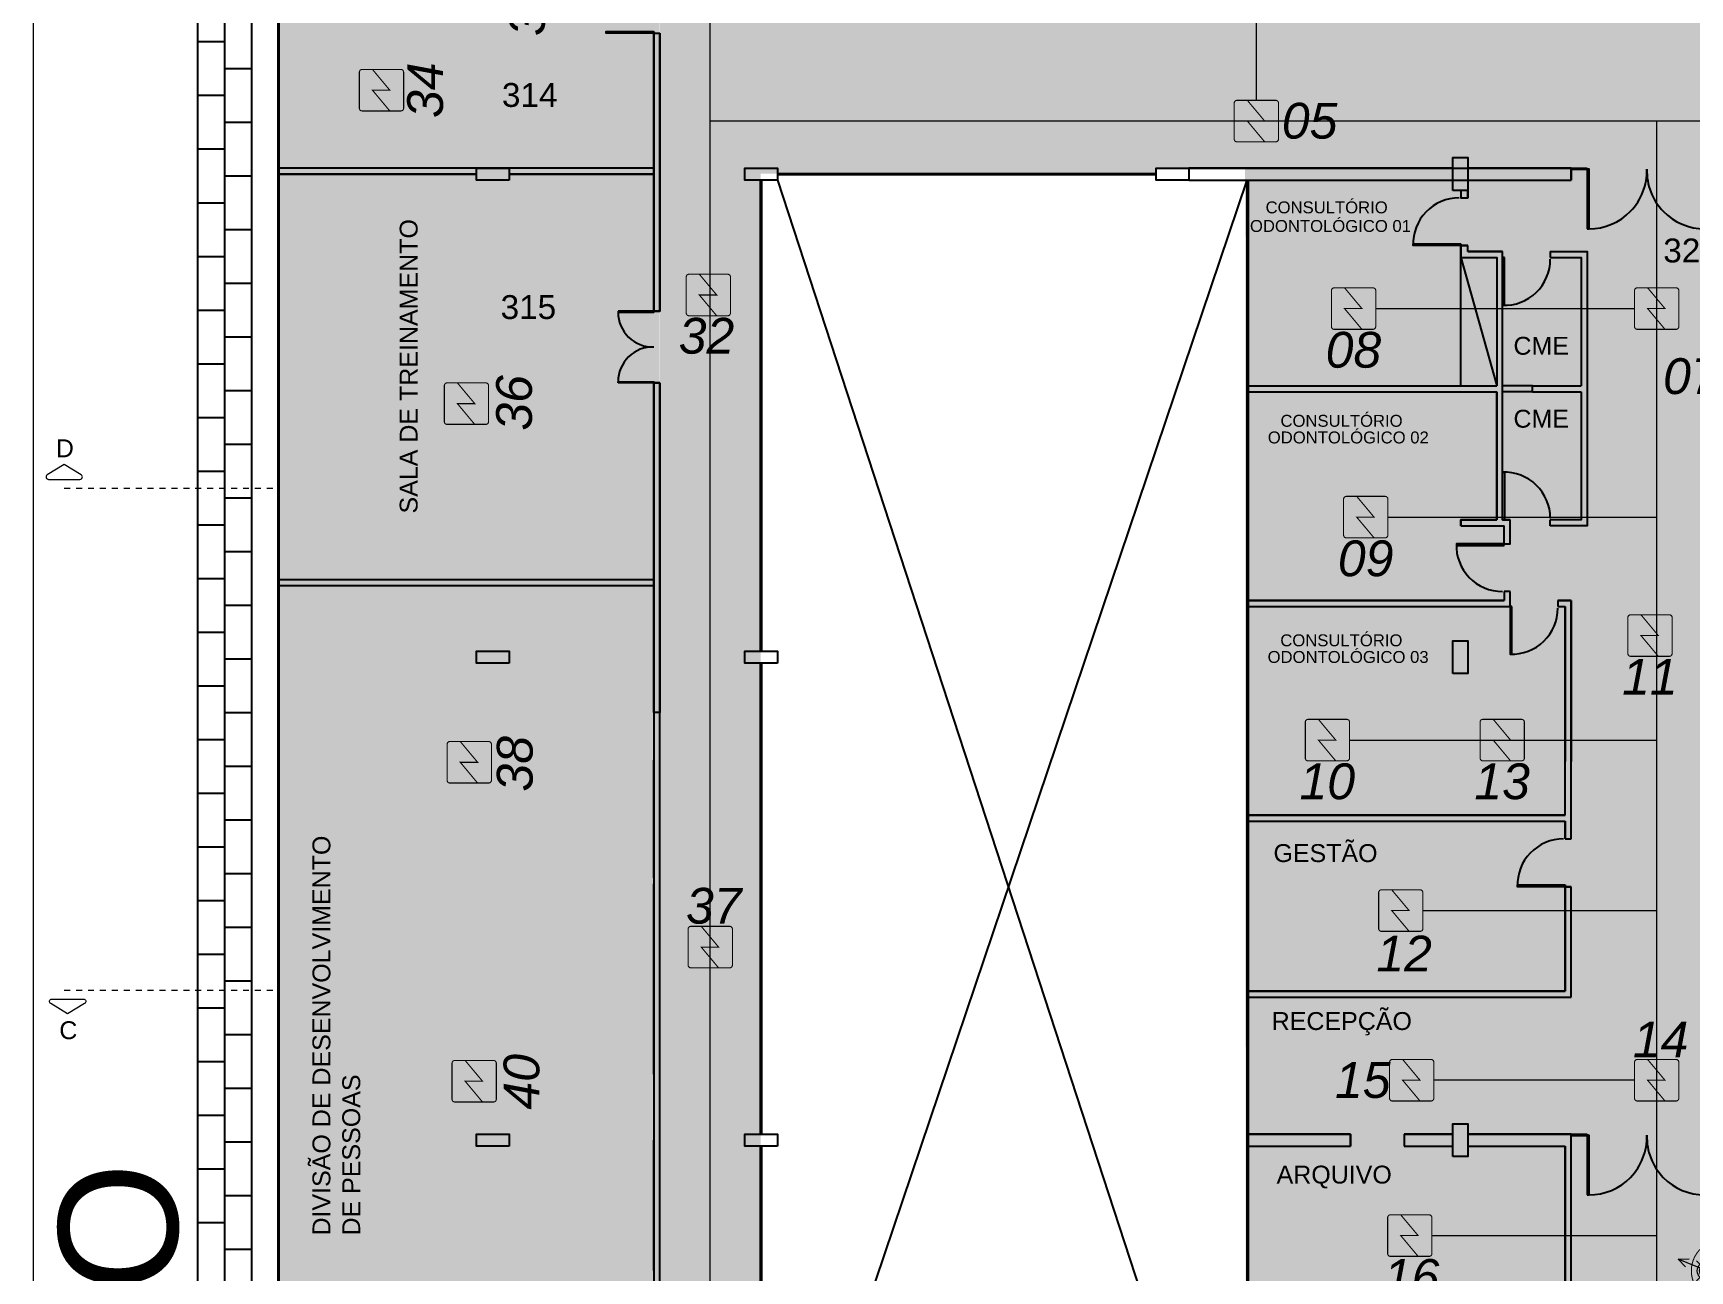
# Model space of a CAD drawing. Header units: metres. Extents: x -331 to 2982, y 362 to 2539.
# Drawn here: x 741.97 to 769.76, y 2169.23 to 2189.98 of the extents above; entities that cross this region are included whole.
import ezdxf
from ezdxf.enums import TextEntityAlignment as Align

# ---------------------------------------------------------------- set-up
doc = ezdxf.new("R2010")
doc.units = ezdxf.units.M
doc.linetypes.add('DASHDOT', pattern=[1, 0.5, -0.25, 0, -0.25])
doc.layers.get('0').update_dxf_attribs({"color": 251})
doc.layers.add('_corredores', color=251, linetype='Continuous', plot=False)
doc.layers.add('_salas', color=251, linetype='Continuous', plot=False)
for name, color, linetype in [('ALV', 251, 'Continuous'), ('CONSTRUIR', 2, 'Continuous'), ('CX', 251, 'Continuous'), ('Det', 251, 'Continuous'), ('DET. FUMAÇA', 1, 'Continuous'), ('Div', 251, 'Continuous'), ('Est', 251, 'Continuous'), ('Mob', 251, 'Continuous'), ('SALAS NOVAS', 7, 'Continuous'), ('Texto_Salas', 251, 'Continuous'), ('vid', 251, 'Continuous')]:
    doc.layers.add(name, color=color, linetype=linetype)
doc.layers.add('LCorte', color=251, linetype='Continuous', lineweight=20)
doc.styles.add('ARIAL', font='arial.ttf')
doc.styles.add('DESTAQUE', font='arial.ttf', dxfattribs={"height": 0.4})
doc.styles.add('X3G_ENTITY_1416AFBF', font='arial.ttf', dxfattribs={"height": 0.6})
doc.styles.add('X3G_ENTITY_1416C2AF', font='arial.ttf', dxfattribs={"height": 0.6})
doc.styles.add('X3G_ENTITY_1416C2B2', font='arial.ttf', dxfattribs={"height": 0.6})
doc.styles.add('X3G_ENTITY_1416C2B5', font='arial.ttf', dxfattribs={"height": 0.6})
doc.styles.add('X3G_ENTITY_1416C2B8', font='arial.ttf', dxfattribs={"height": 0.6})
doc.styles.add('X3G_ENTITY_1416C2BB', font='arial.ttf', dxfattribs={"height": 0.6})
doc.styles.add('X3G_ENTITY_1416C2BE', font='arial.ttf', dxfattribs={"height": 0.6})
doc.styles.add('X3G_ENTITY_1416C2C1', font='arial.ttf', dxfattribs={"height": 0.6})
doc.styles.add('X3G_ENTITY_1416C2C4', font='arial.ttf', dxfattribs={"height": 0.6})
doc.styles.add('X3G_ENTITY_1416C2C7', font='arial.ttf', dxfattribs={"height": 0.6})
doc.styles.add('X3G_ENTITY_1416C2CA', font='arial.ttf', dxfattribs={"height": 0.6})
doc.styles.add('X3G_ENTITY_1416C2F7', font='arial.ttf', dxfattribs={"height": 0.6})
doc.styles.add('X3G_ENTITY_1416C300', font='arial.ttf', dxfattribs={"height": 0.6})
doc.styles.add('X3G_ENTITY_1416C30F', font='arial.ttf', dxfattribs={"height": 0.6})
doc.styles.add('X3G_ENTITY_1421CAB0', font='arial.ttf', dxfattribs={"height": 0.3})
doc.styles.add('X3G_ENTITY_1421CAB5', font='arial.ttf', dxfattribs={"height": 0.2})
doc.styles.add('X3G_ENTITY_1421CAB6', font='arial.ttf', dxfattribs={"height": 0.2})
doc.styles.add('X3G_ENTITY_1421CAB7', font='arial.ttf', dxfattribs={"height": 0.2})
doc.styles.add('X3G_ENTITY_1421CAB8', font='arial.ttf', dxfattribs={"height": 0.2})
doc.styles.add('X3G_ENTITY_1421DE97', font='arial.ttf', dxfattribs={"height": 0.2})

# ---------------------------------------------------------------- blocks, each defined once
blk = doc.blocks.new('Detector de fumaça')
at = {"layer": 'DET. FUMAÇA', "linetype": 'Continuous', "lineweight": 15, "const_width": 0.0187}
blk.add_lwpolyline([(774.599, 539.816), (775.249, 539.816, -0.414214), (775.296, 539.769), (775.296, 539.167, -0.414214), (775.249, 539.12), (774.599, 539.12, -0.414214), (774.553, 539.167), (774.553, 539.769, -0.414214)], format="xyb", close=True, dxfattribs=at)
blk.add_lwpolyline([(774.773, 539.816), (775.064, 539.468), (774.773, 539.468), (775.064, 539.12)], dxfattribs=at)
blk = doc.blocks.new('WEW')
at = {"color": 1, "lineweight": 0, "true_color": 0xe60000}
for p, q in [((1781.244, 994.005), (1781.439, 994.482)), ((1781.439, 994.482), (1781.308, 994.36)), ((1781.439, 994.482), (1781.447, 994.302)), ((1781.075, 994.175), (1781.413, 993.836)), ((1781.413, 994.175), (1781.075, 993.836))]:
    blk.add_line(p, q, dxfattribs=at)
at = {"color": 1, "true_color": 0xe60000, "const_width": 0.0172}
for points in [[(1779.259, 993.747), (1780.023, 993.747, 0.511918), (1780.056, 993.793), (1779.907, 994.24, 0.322823), (1779.874, 994.263), (1779.408, 994.263, 0.322823), (1779.375, 994.24), (1779.226, 993.793, 0.511918)], [(1780.193, 994.263), (1780.641, 994.263, -0.414214), (1780.675, 994.229), (1780.675, 993.782, -0.414214), (1780.641, 993.747), (1780.193, 993.747, -0.414214), (1780.159, 993.782), (1780.159, 994.229, -0.414214)], [(1780.764, 993.748), (1781.724, 993.748, 0.435311), (1781.759, 993.784, 0.930949), (1780.73, 993.784, 0.435311)]]:
    blk.add_lwpolyline(points, format="xyb", close=True, dxfattribs=at)
at = {"color": 1, "true_color": 0xe60000, "const_width": 0.0086}
for points in [[(1779.463, 994.06), (1779.617, 994.06), (1779.652, 994.026), (1779.652, 993.936), (1779.617, 993.902), (1779.463, 993.902), (1779.428, 993.936), (1779.428, 994.026)], [(1779.832, 993.936), (1779.832, 994.026), (1779.802, 994.044), (1779.679, 993.981), (1779.802, 993.918)]]:
    blk.add_lwpolyline(points, close=True, dxfattribs=at)
for points in [[(1780.336, 994.135), (1780.338, 994.117), (1780.344, 994.099), (1780.351, 994.088), (1780.365, 994.073), (1780.373, 994.067), (1780.386, 994.06), (1780.397, 994.057), (1780.413, 994.055), (1780.421, 994.055), (1780.431, 994.056), (1780.45, 994.062), (1780.464, 994.07), (1780.477, 994.082), (1780.488, 994.096), (1780.494, 994.11), (1780.497, 994.122), (1780.498, 994.13), (1780.498, 994.136)], [(1780.417, 993.837), (1780.417, 994.055)]]:
    blk.add_lwpolyline(points, dxfattribs=at)
at = {"color": 1, "lineweight": 0, "true_color": 0xe60000}
for radius in [0.158, 0.119, 0.0774]:
    blk.add_circle((1781.244, 994.005), radius, dxfattribs=at)

msp = doc.modelspace()

# ---------------------------------------------------------------- hatches: boundary and pattern name
at = {"layer": '_corredores', "transparency": 33554508}
h = msp.add_hatch(color=256, dxfattribs=at)
h.dxf.hatch_style = 1
h.paths.add_polyline_path([(851.611, 2224.542), (870.381, 2224.542), (870.381, 2226.378), (870.191, 2226.378), (870.191, 2226.575), (870.005, 2226.762), (866.306, 2226.763), (866.29, 2226.729), (866.185, 2226.811), (865.424, 2227.572), (863.996, 2227.572), (862.567, 2227.572), (861.757, 2226.763), (861.722, 2226.763), (861.718, 2226.762), (861.705, 2226.761), (861.687, 2226.761), (858.092, 2226.763), (857.746, 2226.416), (857.399, 2226.763), (853.806, 2226.763), (853.79, 2226.729), (853.686, 2226.811), (852.924, 2227.572), (851.496, 2227.572), (849.749, 2227.572), (849.749, 2226.812), (849.609, 2226.812), (849.609, 2229.892), (844.805, 2229.892), (844.805, 2226.871), (844.864, 2226.812), (845.246, 2227.194), (845.628, 2226.812), (845.246, 2226.43), (844.805, 2226.871), (844.805, 2226.753), (844.815, 2226.763), (840.708, 2226.763), (840.376, 2226.43), (840.043, 2226.763), (836.436, 2226.763), (836.42, 2226.729), (836.316, 2226.811), (835.554, 2227.572), (834.126, 2227.572), (832.698, 2227.572), (831.888, 2226.763), (831.852, 2226.763), (831.849, 2226.762), (831.835, 2226.761), (831.817, 2226.761), (828.223, 2226.763), (827.876, 2226.416), (827.529, 2226.763), (823.936, 2226.763), (823.92, 2226.729), (823.815, 2226.811), (823.054, 2227.572), (821.626, 2227.572), (820.197, 2227.572), (819.387, 2226.763), (819.352, 2226.763), (819.348, 2226.762), (819.335, 2226.761), (819.317, 2226.761), (815.722, 2226.763), (815.376, 2226.416), (815.029, 2226.763), (811.436, 2226.763), (811.42, 2226.729), (811.315, 2226.811), (810.554, 2227.572), (809.126, 2227.572), (807.697, 2227.572), (806.887, 2226.763), (806.852, 2226.763), (806.848, 2226.762), (806.835, 2226.761), (806.817, 2226.761), (803.222, 2226.763), (802.876, 2226.416), (802.529, 2226.763), (798.936, 2226.763), (798.92, 2226.729), (798.815, 2226.811), (798.054, 2227.572), (796.626, 2227.572), (795.197, 2227.572), (794.387, 2226.763), (794.352, 2226.763), (794.348, 2226.762), (794.335, 2226.761), (794.317, 2226.761), (790.722, 2226.763), (790.376, 2226.416), (790.029, 2226.763), (786.436, 2226.763), (786.42, 2226.729), (786.315, 2226.811), (785.554, 2227.572), (784.126, 2227.572), (782.697, 2227.572), (781.887, 2226.763), (781.852, 2226.763), (781.848, 2226.762), (781.835, 2226.761), (781.817, 2226.761), (778.222, 2226.763), (777.876, 2226.416), (777.529, 2226.763), (773.936, 2226.763), (773.92, 2226.729), (773.816, 2226.811), (773.054, 2227.572), (771.626, 2227.572), (770.197, 2227.572), (769.387, 2226.763), (769.352, 2226.763), (769.348, 2226.762), (769.335, 2226.761), (769.317, 2226.761), (765.617, 2226.762), (765.431, 2226.575), (765.431, 2226.378), (765.241, 2226.378), (765.241, 2224.542), (770.086, 2224.542), (770.086, 2214.629), (770.226, 2214.629), (770.226, 2205.509), (767.338, 2205.509), (767.338, 2207.704), (766.211, 2207.704), (766.211, 2205.509), (751.111, 2205.509), (751.111, 2210.741), (749.911, 2210.741), (749.911, 2205.509), (746.061, 2205.509), (746.061, 2201.894), (748.431, 2201.894), (748.431, 2203.594), (748.031, 2203.594), (748.031, 2203.794), (754.456, 2203.794), (754.456, 2203.594), (754.131, 2203.594), (754.131, 2201.894), (754.456, 2201.894), (754.456, 2201.694), (754.456, 2201.169), (757.956, 2201.169), (757.956, 2203.569), (757.956, 2203.769), (768.011, 2203.769), (768.011, 2203.749), (768.816, 2203.749), (768.816, 2195.789), (767.986, 2195.789), (767.986, 2195.769), (762.346, 2195.769), (761.071, 2195.769), (761.071, 2193.044), (754.156, 2193.044), (752.481, 2193.044), (752.481, 2160.519), (752.481, 2157.069), (754.081, 2157.069), (754.081, 2160.544), (753.906, 2160.544), (753.906, 2163.419), (754.171, 2163.419), (754.171, 2187.629), (760.806, 2187.629), (760.806, 2187.719), (773.011, 2187.719), (775.861, 2187.719), (782.791, 2187.719), (782.791, 2190.319), (775.861, 2190.319), (772.986, 2190.319), (772.986, 2195.79), (771.756, 2195.789), (771.756, 2203.744), (773.121, 2203.744), (773.121, 2203.829), (845.141, 2203.829), (845.141, 2195.819), (845.261, 2195.819), (845.261, 2190.319), (839.761, 2190.319), (839.761, 2188.494), (845.261, 2188.494), (845.261, 2187.569), (849.661, 2187.569), (849.661, 2185.094), (852.261, 2185.094), (852.261, 2183.894), (853.061, 2183.894), (853.061, 2176.889), (852.261, 2176.889), (852.261, 2175.254), (853.061, 2175.254), (853.061, 2168.394), (852.261, 2168.394), (852.261, 2166.994), (853.061, 2166.994), (853.061, 2159.489), (825.261, 2159.489), (825.261, 2158.669), (814.561, 2158.669), (814.561, 2159.469), (811.031, 2159.469), (811.031, 2158.069), (813.081, 2158.069), (813.081, 2157.769), (812.881, 2157.769), (812.881, 2156.869), (827.081, 2156.869), (827.081, 2158.069), (854.661, 2158.069), (854.661, 2183.893), (855.756, 2183.893), (855.756, 2184.657), (854.661, 2184.657), (854.661, 2186.757), (855.756, 2186.757), (855.756, 2187.519), (852.011, 2187.519), (852.011, 2187.719), (870.321, 2187.719), (870.321, 2195.769), (866.411, 2195.769), (866.411, 2195.773), (852.411, 2195.789), (852.411, 2195.699), (852.411, 2190.369), (849.561, 2190.369), (849.561, 2205.509), (845.001, 2205.509), (845.001, 2208.659), (849.561, 2208.659), (849.561, 2208.919), (849.561, 2212.194), (852.211, 2212.194), (852.211, 2214.629), (851.611, 2214.629)])
h.paths.add_polyline_path([(845.931, 2221.609), (845.47, 2221.609), (845.47, 2222.029), (843.97, 2222.029), (843.97, 2221.609), (843.95, 2220.109), (845.93, 2220.109), (845.931, 2214.629), (846.008, 2214.629), (846.008, 2210.809), (843.811, 2210.809), (843.811, 2205.509), (835.011, 2205.509), (835.011, 2210.809), (833.811, 2210.809), (833.811, 2205.509), (825.011, 2205.509), (825.011, 2210.809), (823.811, 2210.809), (823.811, 2205.509), (815.011, 2205.509), (815.011, 2210.809), (813.811, 2210.809), (813.811, 2205.509), (805.011, 2205.509), (805.011, 2210.809), (803.811, 2210.809), (803.811, 2205.509), (795.011, 2205.509), (795.011, 2210.809), (793.811, 2210.809), (793.811, 2205.509), (785.011, 2205.509), (785.011, 2210.809), (783.811, 2210.809), (783.811, 2205.509), (775.011, 2205.509), (775.011, 2210.809), (773.981, 2210.809), (773.981, 2205.509), (773.196, 2205.509), (773.196, 2214.629), (773.126, 2214.629), (773.125, 2220.109), (775.146, 2220.109), (775.146, 2221.609), (775.126, 2221.609), (775.126, 2222.029), (773.626, 2222.029), (773.626, 2221.609), (773.166, 2221.609), (773.166, 2224.542), (845.931, 2224.541)], flags=16)
h.paths.add_polyline_path([(851.496, 2226.43), (851.114, 2226.812), (851.496, 2227.194), (851.878, 2226.812)], flags=16)
h.paths.add_polyline_path([(834.508, 2226.812), (834.126, 2226.43), (833.744, 2226.812), (834.126, 2227.194)], flags=16)
h.paths.add_polyline_path([(863.614, 2226.812), (863.996, 2227.194), (864.378, 2226.812), (863.996, 2226.43)], flags=16)
h.paths.add_polyline_path([(822.008, 2226.812), (821.626, 2226.43), (821.244, 2226.812), (821.626, 2227.194)], flags=16)
h.paths.add_polyline_path([(864.389, 2190.556), (864.551, 2190.634), (864.712, 2190.35), (866.013, 2191.248, -0.431733), (866.332, 2192.391), (865.598, 2193.79), (865.28, 2193.589), (865.172, 2193.734, -2.788173)], flags=16)
h.paths.add_polyline_path([(809.508, 2226.812), (809.126, 2226.43), (808.744, 2226.812), (809.126, 2227.194)], flags=16)
h.paths.add_polyline_path([(797.008, 2226.812), (796.626, 2226.43), (796.244, 2226.812), (796.626, 2227.194)], flags=16)
h.paths.add_polyline_path([(784.507, 2226.812), (784.126, 2226.43), (783.744, 2226.812), (784.126, 2227.194)], flags=16)
h.paths.add_polyline_path([(772.008, 2226.812), (771.626, 2226.43), (771.244, 2226.812), (771.626, 2227.194)], flags=16)
h.paths.add_polyline_path([(767.557, 2193.922), (767.41, 2193.819), (767.205, 2194.063), (766.31, 2193.169, -0.414214), (766.31, 2192.369), (767.205, 2191.475), (767.41, 2191.719), (767.557, 2191.616, -3.171595)], flags=16)
at = {"layer": '_salas', "transparency": 33554559}
h = msp.add_hatch(color=256, dxfattribs=at)
h.dxf.hatch_style = 1
h.paths.add_polyline_path([(762.309, 2163.421), (757.849, 2163.421), (757.849, 2160.546), (754.079, 2160.546), (754.079, 2157.071), (752.479, 2157.071), (752.479, 2160.521), (752.479, 2193.246), (746.059, 2193.246), (746.059, 2152.511), (757.849, 2152.511), (773.209, 2152.511), (773.209, 2163.421), (770.509, 2163.421), (770.509, 2187.721), (762.299, 2187.721)])

# ---------------------------------------------------------------- linework, layer by layer
at = {"lineweight": 0}
for points in [[(762.377, 2187.721), (762.377, 2187.721)], [(766.519, 2187.721), (766.519, 2187.721)], [(766.519, 2187.521), (766.519, 2187.521)], [(766.619, 2187.721), (766.619, 2187.721)], [(766.619, 2187.521), (766.619, 2187.521)], [(766.744, 2187.521), (766.744, 2187.521)], [(767.144, 2187.721), (767.144, 2187.721)], [(767.544, 2187.721), (767.544, 2187.721)], [(767.544, 2187.521), (767.544, 2187.521)]]:
    msp.add_lwpolyline(points, dxfattribs=at)
at = {"color": 251}
for points in [[(762.377, 2187.721), (762.377, 2187.721)], [(766.519, 2187.721), (766.519, 2187.721)], [(766.519, 2187.521), (766.519, 2187.521)], [(766.619, 2187.721), (766.619, 2187.721)], [(766.619, 2187.521), (766.619, 2187.521)], [(766.744, 2187.521), (766.744, 2187.521)], [(767.144, 2187.721), (767.144, 2187.721)], [(767.544, 2187.721), (767.544, 2187.721)], [(767.544, 2187.521), (767.544, 2187.521)]]:
    msp.add_lwpolyline(points, dxfattribs=at)
at = {"layer": 'ALV', "color": 251}
for p, q in [((752.379, 2189.984), (752.379, 2186.827)), ((752.379, 2189.984), (752.379, 2186.827)), ((752.479, 2186.827), (752.479, 2189.984)), ((752.479, 2186.827), (752.479, 2189.984)), ((765.784, 2187.721), (761.354, 2187.721)), ((761.354, 2187.521), (765.784, 2187.521)), ((761.354, 2187.521), (767.769, 2187.521)), ((767.769, 2187.721), (766.034, 2187.721)), ((766.034, 2187.521), (767.769, 2187.521)), ((767.769, 2187.721), (767.769, 2187.521)), ((767.769, 2187.521), (767.769, 2187.721)), ((765.919, 2187.221), (766.034, 2187.221)), ((766.034, 2187.346), (766.034, 2187.221)), ((765.919, 2186.221), (765.919, 2186.421)), ((766.034, 2186.421), (765.919, 2186.421)), ((765.919, 2186.421), (765.919, 2186.221)), ((766.034, 2186.321), (766.034, 2186.421)), ((766.034, 2186.321), (766.034, 2186.421)), ((765.919, 2186.221), (766.519, 2186.221)), ((766.619, 2186.321), (766.034, 2186.321)), ((766.519, 2186.221), (766.519, 2184.071)), ((766.619, 2181.821), (766.619, 2186.321)), ((752.479, 2185.321), (752.479, 2186.027)), ((752.379, 2185.721), (752.379, 2185.303)), ((752.379, 2184.139), (752.379, 2178.59)), ((752.379, 2184.121), (752.379, 2178.59)), ((752.479, 2178.59), (752.479, 2184.121)), ((762.349, 2184.071), (766.519, 2184.071)), ((762.349, 2183.971), (766.519, 2183.971)), ((766.519, 2183.971), (766.519, 2181.821)), ((766.519, 2181.821), (765.919, 2181.821)), ((765.919, 2181.821), (765.919, 2181.721)), ((766.744, 2181.821), (766.619, 2181.821)), ((766.644, 2181.421), (766.644, 2181.721)), ((766.744, 2180.621), (766.644, 2180.621)), ((766.644, 2180.621), (766.644, 2180.471)), ((766.744, 2180.621), (766.644, 2180.621)), ((766.644, 2180.621), (766.644, 2180.471)), ((766.744, 2180.371), (766.744, 2180.621)), ((766.744, 2180.371), (766.744, 2180.621)), ((766.644, 2180.471), (762.349, 2180.471)), ((762.349, 2180.471), (766.644, 2180.471)), ((762.349, 2180.371), (766.744, 2180.371)), ((762.349, 2180.371), (766.744, 2180.371)), ((767.544, 2180.471), (767.544, 2180.371)), ((767.544, 2180.471), (767.769, 2180.471)), ((767.769, 2180.471), (767.544, 2180.471)), ((767.544, 2180.471), (767.544, 2180.371)), ((767.544, 2180.371), (767.669, 2180.371)), ((767.669, 2180.371), (767.669, 2177.771)), ((767.769, 2180.471), (767.769, 2180.471)), ((767.769, 2180.471), (767.769, 2177.771)), ((767.769, 2180.371), (767.769, 2180.471)), ((767.769, 2176.471), (767.769, 2180.371)), ((752.379, 2177.79), (752.379, 2175.821)), ((752.479, 2172.526), (752.479, 2177.79)), ((752.479, 2172.526), (752.479, 2177.79)), ((767.669, 2176.871), (762.349, 2176.871)), ((762.349, 2176.871), (767.669, 2176.871)), ((762.349, 2176.771), (767.669, 2176.771)), ((762.349, 2176.771), (767.669, 2176.771)), ((767.669, 2176.771), (767.669, 2176.471)), ((767.669, 2176.471), (767.769, 2176.471)), ((752.379, 2175.721), (752.379, 2172.526)), ((752.379, 2175.721), (752.379, 2172.526)), ((767.769, 2175.671), (767.669, 2175.671)), ((767.669, 2175.671), (767.669, 2173.921)), ((767.769, 2173.821), (767.769, 2175.671)), ((767.769, 2173.821), (767.769, 2175.671)), ((767.669, 2173.921), (762.349, 2173.921)), ((762.349, 2173.921), (767.669, 2173.921)), ((762.349, 2173.821), (767.769, 2173.821)), ((762.349, 2173.821), (767.769, 2173.821)), ((752.379, 2171.726), (752.379, 2169.237)), ((752.479, 2168.971), (752.479, 2171.726)), ((764.067, 2171.521), (762.349, 2171.521)), ((762.349, 2171.521), (764.067, 2171.521)), ((764.067, 2171.521), (764.067, 2171.321)), ((764.067, 2171.321), (764.067, 2171.521)), ((764.967, 2171.521), (764.967, 2171.321)), ((765.784, 2171.521), (764.967, 2171.521)), ((764.967, 2171.521), (764.967, 2171.321)), ((764.967, 2171.521), (765.784, 2171.521)), ((767.769, 2171.521), (766.034, 2171.521)), ((767.769, 2166.721), (767.769, 2171.521)), ((762.349, 2171.321), (764.067, 2171.321)), ((762.349, 2171.321), (764.067, 2171.321)), ((764.967, 2171.321), (765.784, 2171.321)), ((764.967, 2171.321), (765.784, 2171.321)), ((766.034, 2171.321), (767.669, 2171.321)), ((767.669, 2171.321), (767.669, 2168.631))]:
    msp.add_line(p, q, dxfattribs=at)
at = {"layer": 'ALV'}
for p, q in [((752.379, 2189.984), (752.479, 2189.984)), ((752.379, 2187.934), (752.379, 2187.721)), ((752.479, 2185.321), (752.479, 2187.934)), ((749.404, 2187.621), (746.089, 2187.621)), ((749.404, 2187.621), (746.089, 2187.621)), ((752.379, 2187.621), (749.954, 2187.621)), ((752.379, 2187.621), (749.954, 2187.621)), ((752.379, 2187.621), (752.379, 2185.321)), ((752.379, 2185.321), (752.479, 2185.321)), ((752.379, 2184.121), (752.379, 2168.971)), ((752.479, 2184.121), (752.379, 2184.121)), ((752.379, 2184.121), (752.479, 2184.121)), ((752.479, 2168.971), (752.479, 2184.121))]:
    msp.add_line(p, q, dxfattribs=at)
at = {"layer": 'ALV', "color": 251}
for points in [[(752.379, 2186.827), (752.379, 2189.984)], [(752.379, 2186.827), (752.379, 2189.984)], [(752.479, 2186.827), (752.479, 2189.984)], [(752.479, 2186.827), (752.479, 2189.984)], [(761.354, 2187.721), (767.769, 2187.721)], [(767.669, 2187.721), (767.669, 2187.721)], [(765.919, 2186.421), (766.034, 2186.421)], [(765.919, 2186.221), (766.519, 2186.221), (766.519, 2184.071)], [(766.034, 2186.321), (766.619, 2186.321)], [(766.519, 2186.321), (766.519, 2186.321)], [(766.619, 2186.321), (766.619, 2186.321)], [(766.619, 2181.821), (766.619, 2186.321)], [(752.479, 2186.027), (752.479, 2185.321)], [(752.379, 2185.303), (752.379, 2185.721)], [(752.379, 2178.59), (752.379, 2184.139)], [(752.479, 2184.121), (752.479, 2178.59), (752.379, 2178.59), (752.379, 2179.471)], [(766.519, 2181.821), (766.519, 2183.971)], [(765.919, 2181.721), (765.919, 2181.821), (766.519, 2181.821)], [(765.919, 2181.721), (766.644, 2181.721)], [(766.519, 2181.721), (766.519, 2181.721)], [(766.619, 2181.821), (766.744, 2181.821)], [(766.619, 2181.721), (766.619, 2181.721)], [(766.644, 2181.421), (766.744, 2181.421), (766.744, 2181.821)], [(767.544, 2180.371), (767.669, 2180.371)], [(767.669, 2176.871), (767.669, 2180.371)], [(767.669, 2177.771), (767.669, 2180.371)], [(767.769, 2180.371), (767.769, 2180.371)], [(767.769, 2176.471), (767.769, 2180.371)], [(752.379, 2175.821), (752.379, 2177.79)], [(752.479, 2172.526), (752.479, 2177.79)], [(752.479, 2172.526), (752.479, 2177.79)], [(767.669, 2176.471), (767.669, 2176.771)], [(767.769, 2176.771), (767.769, 2176.771)], [(767.669, 2176.471), (767.769, 2176.471)], [(752.379, 2172.526), (752.379, 2175.721)], [(752.379, 2172.526), (752.379, 2175.721)], [(767.669, 2175.671), (767.769, 2175.671)], [(767.669, 2173.921), (767.669, 2175.671)], [(767.769, 2173.921), (767.769, 2173.921)], [(767.769, 2173.821), (767.769, 2173.821)], [(752.379, 2169.237), (752.379, 2171.421)], [(766.034, 2171.521), (767.769, 2171.521)], [(767.769, 2166.721), (767.769, 2171.521)], [(766.034, 2171.321), (767.669, 2171.321)], [(767.669, 2168.631), (767.669, 2171.321)]]:
    msp.add_lwpolyline(points, dxfattribs=at)
at = {"layer": 'ALV'}
for points in [[(752.479, 2189.984), (752.479, 2185.321), (752.379, 2185.321), (752.379, 2187.621)], [(752.379, 2187.721), (752.379, 2189.984)], [(752.379, 2185.321), (752.379, 2187.621)], [(752.479, 2169.631), (752.479, 2184.121)]]:
    msp.add_lwpolyline(points, dxfattribs=at)
at = {"layer": 'ALV', "color": 251}
msp.add_lwpolyline([(766.034, 2187.346), (765.919, 2187.346), (765.919, 2187.221), (766.034, 2187.221)], close=True, dxfattribs=at)
at = {"layer": 'CONSTRUIR', "linetype": 'Continuous'}
msp.add_line((752.379, 2187.721), (752.379, 2187.621), dxfattribs=at)
at = {"layer": 'CX', "ltscale": 8}
msp.add_lwpolyline([(752.379, 2190.014), (752.379, 2189.984), (751.579, 2189.984), (751.579, 2190.014)], close=True, dxfattribs=at)
at = {"layer": 'CX', "color": 251, "ltscale": 8}
for points in [[(765.919, 2186.451), (765.919, 2186.421), (765.119, 2186.421), (765.119, 2186.451)], [(766.649, 2186.221), (766.619, 2186.221), (766.619, 2185.421), (766.649, 2185.421)], [(766.649, 2181.821), (766.619, 2181.821), (766.619, 2182.621), (766.649, 2182.621)], [(766.644, 2181.391), (766.644, 2181.421), (765.844, 2181.421), (765.844, 2181.391)], [(766.774, 2180.371), (766.744, 2180.371), (766.744, 2179.571), (766.774, 2179.571)], [(767.669, 2175.701), (767.669, 2175.671), (766.869, 2175.671), (766.869, 2175.701)]]:
    msp.add_lwpolyline(points, close=True, dxfattribs=at)
at = {"layer": 'CX', "color": 251, "ltscale": 0.8}
for centre, start, end in [((768.069, 2187.672), 270, 1.7449), ((770.009, 2187.672), 178.2551, 270), ((768.069, 2171.472), 270, 1.7449), ((770.009, 2171.472), 178.2551, 270)]:
    msp.add_arc(centre, 0.97, start, end, dxfattribs=at)
at = {"layer": 'CX', "color": 251, "ltscale": 8}
for centre, start, end in [((765.889, 2186.451), 90, 182.1894), ((766.648, 2186.191), 267.8106, 0), ((766.648, 2181.851), 0, 92.1894), ((766.614, 2181.392), 177.8106, 270), ((766.773, 2180.341), 267.8106, 0), ((767.639, 2175.701), 90, 182.1894)]:
    msp.add_arc(centre, 0.771, start, end, dxfattribs=at)
at = {"layer": 'CX', "ltscale": 0.8}
for centre, start, end in [((752.361, 2185.303), 180, 271.7449), ((752.361, 2184.139), 88.2551, 180)]:
    msp.add_arc(centre, 0.582, start, end, dxfattribs=at)
at = {"layer": 'Det', "color": 251}
for p, q in [((744.729, 2151.621), (744.729, 2193.046)), ((745.179, 2151.621), (745.179, 2193.046)), ((745.629, 2193.046), (745.629, 2152.071)), ((744.729, 2189.841), (745.179, 2189.841)), ((744.729, 2189.391), (744.729, 2189.391)), ((745.179, 2189.391), (745.629, 2189.391)), ((744.729, 2188.941), (745.179, 2188.941)), ((744.729, 2188.491), (744.729, 2188.491)), ((745.179, 2188.491), (745.629, 2188.491)), ((744.729, 2188.041), (745.179, 2188.041)), ((744.729, 2187.591), (744.729, 2187.591)), ((745.179, 2187.591), (745.629, 2187.591)), ((762.329, 2187.521), (754.189, 2163.421)), ((754.454, 2187.521), (762.329, 2163.42)), ((744.729, 2187.141), (745.179, 2187.141)), ((744.729, 2186.691), (744.729, 2186.691)), ((745.179, 2186.691), (745.629, 2186.691)), ((744.729, 2186.241), (745.179, 2186.241)), ((744.729, 2185.791), (744.729, 2185.791)), ((745.179, 2185.791), (745.629, 2185.791)), ((744.729, 2185.341), (745.179, 2185.341)), ((744.729, 2184.891), (744.729, 2184.891)), ((745.179, 2184.891), (745.629, 2184.891)), ((744.729, 2184.441), (745.179, 2184.441)), ((744.729, 2183.991), (744.729, 2183.991)), ((745.179, 2183.991), (745.629, 2183.991)), ((744.729, 2183.541), (745.179, 2183.541)), ((744.729, 2183.091), (744.729, 2183.091)), ((745.179, 2183.091), (745.629, 2183.091)), ((744.729, 2182.641), (745.179, 2182.641)), ((744.729, 2182.191), (744.729, 2182.191)), ((745.179, 2182.191), (745.629, 2182.191)), ((744.729, 2181.741), (745.179, 2181.741)), ((744.729, 2181.291), (744.729, 2181.291)), ((745.179, 2181.291), (745.629, 2181.291)), ((744.729, 2180.841), (745.179, 2180.841)), ((744.729, 2180.391), (744.729, 2180.391)), ((745.179, 2180.391), (745.629, 2180.391)), ((744.729, 2179.941), (745.179, 2179.941)), ((744.729, 2179.491), (744.729, 2179.491)), ((745.179, 2179.491), (745.629, 2179.491)), ((744.729, 2179.041), (745.179, 2179.041)), ((744.729, 2178.591), (744.729, 2178.591)), ((745.179, 2178.591), (745.629, 2178.591)), ((744.729, 2178.141), (745.179, 2178.141)), ((744.729, 2177.691), (744.729, 2177.691)), ((745.179, 2177.691), (745.629, 2177.691)), ((744.729, 2177.241), (745.179, 2177.241)), ((744.729, 2176.791), (744.729, 2176.791)), ((745.179, 2176.791), (745.629, 2176.791)), ((744.729, 2176.341), (745.179, 2176.341)), ((744.729, 2175.891), (744.729, 2175.891)), ((745.179, 2175.891), (745.629, 2175.891)), ((744.729, 2175.441), (745.179, 2175.441)), ((744.729, 2174.991), (744.729, 2174.991)), ((745.179, 2174.991), (745.629, 2174.991)), ((744.729, 2174.541), (745.179, 2174.541)), ((744.729, 2174.091), (744.729, 2174.091)), ((745.179, 2174.091), (745.629, 2174.091)), ((744.729, 2173.641), (745.179, 2173.641)), ((744.729, 2173.191), (744.729, 2173.191)), ((745.179, 2173.191), (745.629, 2173.191)), ((744.729, 2172.741), (745.179, 2172.741)), ((744.729, 2172.291), (744.729, 2172.291)), ((745.179, 2172.291), (745.629, 2172.291)), ((744.729, 2171.841), (745.179, 2171.841)), ((744.729, 2171.391), (744.729, 2171.391)), ((745.179, 2171.391), (745.629, 2171.391)), ((744.729, 2170.941), (745.179, 2170.941)), ((744.729, 2170.491), (744.729, 2170.491)), ((745.179, 2170.491), (745.629, 2170.491)), ((744.729, 2170.041), (745.179, 2170.041)), ((744.729, 2169.591), (744.729, 2169.591)), ((745.179, 2169.591), (745.629, 2169.591))]:
    msp.add_line(p, q, dxfattribs=at)
at = {"layer": 'Div', "color": 230, "linetype": 'Continuous', "lineweight": 0}
msp.add_line((741.965, 2216.102), (741.965, 2148.779), dxfattribs=at)
at = {"layer": 'Div', "color": 150, "linetype": 'Continuous', "lineweight": 0}
for p, q in [((762.487, 2188.856), (762.489, 2193.399)), ((753.325, 2160.044), (753.325, 2190.714)), ((774.283, 2188.509), (753.325, 2188.509)), ((769.203, 2188.509), (769.203, 2153.536)), ((764.49, 2185.365), (768.832, 2185.365)), ((764.694, 2181.868), (769.203, 2181.868)), ((764.051, 2178.129), (769.203, 2178.129)), ((765.282, 2175.27), (769.203, 2175.27)), ((768.832, 2172.424), (765.464, 2172.424)), ((765.433, 2169.82), (769.203, 2169.82))]:
    msp.add_line(p, q, dxfattribs=at)
at = {"layer": 'Div'}
for p, q in [((752.379, 2187.721), (746.089, 2187.721)), ((746.089, 2187.621), (749.404, 2187.621)), ((749.954, 2187.621), (752.379, 2187.621)), ((746.089, 2180.821), (752.379, 2180.821)), ((746.089, 2180.721), (752.379, 2180.721))]:
    msp.add_line(p, q, dxfattribs=at)
at = {"layer": 'Div', "lineweight": 0}
for p, q in [((767.419, 2186.321), (767.419, 2186.221)), ((767.119, 2184.071), (766.619, 2184.071)), ((767.119, 2183.971), (766.619, 2183.971)), ((767.119, 2184.071), (767.939, 2184.071)), ((767.119, 2183.971), (767.119, 2184.071)), ((767.119, 2183.971), (767.939, 2183.971)), ((767.419, 2181.721), (767.419, 2181.821))]:
    msp.add_line(p, q, dxfattribs=at)
at = {"layer": 'Div', "color": 251}
for p, q in [((767.419, 2186.321), (767.419, 2186.221)), ((767.119, 2184.071), (766.619, 2184.071)), ((767.119, 2183.971), (766.619, 2183.971)), ((767.119, 2184.071), (767.939, 2184.071)), ((767.119, 2183.971), (767.119, 2184.071)), ((767.119, 2183.971), (767.939, 2183.971)), ((767.419, 2181.721), (767.419, 2181.821))]:
    msp.add_line(p, q, dxfattribs=at)
at = {"layer": 'Div', "lineweight": 0}
for points in [[(767.419, 2186.321), (768.039, 2186.321), (768.039, 2181.721), (767.419, 2181.721)], [(767.419, 2186.221), (767.939, 2186.221), (767.939, 2184.071)], [(767.939, 2183.971), (767.939, 2181.821), (767.419, 2181.821)]]:
    msp.add_lwpolyline(points, dxfattribs=at)
at = {"layer": 'Div', "color": 251}
for points in [[(767.419, 2186.321), (768.039, 2186.321), (768.039, 2181.721), (767.419, 2181.721)], [(767.419, 2186.221), (767.939, 2186.221), (767.939, 2184.071)], [(767.939, 2183.971), (767.939, 2181.821), (767.419, 2181.821)]]:
    msp.add_lwpolyline(points, dxfattribs=at)
at = {"layer": 'Est', "color": 251}
for points in [[(765.784, 2187.346), (765.784, 2187.896), (766.034, 2187.896), (766.034, 2187.346)], [(754.454, 2187.521), (753.904, 2187.521), (753.904, 2187.721), (754.454, 2187.721)], [(761.354, 2187.521), (760.804, 2187.521), (760.804, 2187.721), (761.354, 2187.721)], [(765.784, 2179.246), (765.784, 2179.796), (766.034, 2179.796), (766.034, 2179.246)], [(749.954, 2179.421), (749.404, 2179.421), (749.404, 2179.621), (749.954, 2179.621)], [(754.454, 2179.421), (753.904, 2179.421), (753.904, 2179.621), (754.454, 2179.621)], [(765.784, 2171.146), (765.784, 2171.696), (766.034, 2171.696), (766.034, 2171.146)], [(749.954, 2171.321), (749.404, 2171.321), (749.404, 2171.521), (749.954, 2171.521)], [(754.454, 2171.321), (753.904, 2171.321), (753.904, 2171.521), (754.454, 2171.521)]]:
    msp.add_lwpolyline(points, close=True, dxfattribs=at)
at = {"layer": 'Est'}
for points in [[(749.954, 2187.521), (749.404, 2187.521), (749.404, 2187.721), (749.954, 2187.721)], [(749.954, 2179.421), (749.404, 2179.421), (749.404, 2179.621), (749.954, 2179.621)], [(749.954, 2171.321), (749.404, 2171.321), (749.404, 2171.521), (749.954, 2171.521)]]:
    msp.add_lwpolyline(points, close=True, dxfattribs=at)
at = {"layer": 'LCorte', "color": 251, "linetype": 'DASHDOT', "ltscale": 0.005}
for p, q in [((742.486, 2182.351), (746.059, 2182.351)), ((742.486, 2173.933), (746.059, 2173.933))]:
    msp.add_line(p, q, dxfattribs=at)
at = {"layer": 'LCorte', "color": 251}
for points in [[(742.486, 2182.748), (742.201, 2182.577, 0.760667), (742.223, 2182.5), (742.75, 2182.5, 0.760667), (742.771, 2182.577), (742.486, 2182.748)], [(742.544, 2173.539), (742.26, 2173.71, -0.760667), (742.281, 2173.786), (742.808, 2173.786, -0.760667), (742.829, 2173.71), (742.544, 2173.539)]]:
    msp.add_lwpolyline(points, format="xyb", dxfattribs=at)
at = {"layer": 'Mob', "color": 251}
msp.add_line((765.919, 2186.221), (766.519, 2184.071), dxfattribs=at)
msp.add_lwpolyline([(765.919, 2184.071), (765.919, 2186.221)], dxfattribs=at)
at = {"layer": 'vid', "color": 251}
for p, q in [((746.069, 2193.046), (746.069, 2152.511)), ((746.069, 2193.046), (746.069, 2152.511)), ((746.089, 2193.046), (746.089, 2152.531)), ((746.089, 2193.046), (746.089, 2152.531)), ((754.169, 2179.621), (754.169, 2187.521)), ((754.189, 2179.621), (754.189, 2187.521)), ((754.454, 2187.631), (760.804, 2187.631)), ((754.454, 2187.611), (760.804, 2187.611)), ((762.329, 2187.521), (762.329, 2178.621)), ((762.349, 2187.521), (762.349, 2178.621)), ((754.169, 2171.521), (754.169, 2179.421)), ((754.189, 2171.521), (754.189, 2179.421)), ((762.329, 2178.621), (762.329, 2163.42)), ((762.349, 2178.621), (762.349, 2163.42)), ((754.169, 2163.421), (754.169, 2171.321)), ((754.189, 2163.421), (754.189, 2171.321))]:
    msp.add_line(p, q, dxfattribs=at)
at = {"layer": 'vid'}
for p, q in [((746.069, 2193.046), (746.069, 2152.511)), ((746.089, 2193.046), (746.089, 2152.531))]:
    msp.add_line(p, q, dxfattribs=at)
at = {"layer": 'vid', "color": 251, "ltscale": 0.8}
for p, q in [((767.769, 2187.721), (768.039, 2187.721)), ((767.769, 2187.701), (768.039, 2187.701)), ((768.039, 2187.721), (768.039, 2187.701)), ((767.769, 2171.521), (768.039, 2171.521)), ((767.769, 2171.501), (768.039, 2171.501)), ((768.039, 2171.521), (768.039, 2171.501))]:
    msp.add_line(p, q, dxfattribs=at)
for points in [[(768.039, 2186.701), (768.069, 2186.701), (768.069, 2187.701), (768.039, 2187.701)], [(768.039, 2170.501), (768.069, 2170.501), (768.069, 2171.501), (768.039, 2171.501)]]:
    msp.add_lwpolyline(points, close=True, dxfattribs=at)
at = {"layer": 'vid', "ltscale": 0.8}
for points in [[(751.779, 2185.321), (751.779, 2185.303), (752.379, 2185.303), (752.379, 2185.321)], [(751.779, 2184.121), (751.779, 2184.139), (752.379, 2184.139), (752.379, 2184.121)]]:
    msp.add_lwpolyline(points, close=True, dxfattribs=at)

# ---------------------------------------------------------------- block references
at = {"lineweight": 0, "rotation": 89.99999999999997}
msp.add_blockref('WEW', (1764.048, 387.986), dxfattribs=at)
at = {"layer": 'DET. FUMAÇA', "linetype": 'Continuous', "lineweight": 0}
for p in [(-27.115, 1649.559), (-12.437, 1649.041), (-21.631, 1646.125), (-10.806, 1645.897), (-5.721, 1645.897), (-25.69, 1644.303), (-10.602, 1642.4), (-5.833, 1640.414), (-11.245, 1638.661), (-8.312, 1638.661), (-25.642, 1638.289), (-10.014, 1635.802), (-21.599, 1635.19), (-25.56, 1632.941), (-9.831, 1632.957), (-5.721, 1632.957), (-9.863, 1630.352)]:
    msp.add_blockref('Detector de fumaça', p, dxfattribs=at)

# ---------------------------------------------------------------- texts
at = {"layer": 'Div', "color": 5, "linetype": 'Continuous', "lineweight": 0, "true_color": 0x0000ff, "char_height": 0.6, "attachment_point": 1, "rotation": 90, "style": 'X3G_ENTITY_1416AFBF'}
for s, insert in [('{\\fArial|b0|i1|c0|p34;35}', (749.949, 2189.937)), ('{\\fArial|b0|i1|c0|p34;34}', (748.241, 2188.561)), ('{\\fArial|b0|i1|c0|p34;36}', (749.733, 2183.318)), ('{\\fArial|b0|i1|c0|p34;38}', (749.745, 2177.266)), ('{\\fArial|b0|i1|c0|p34;40}', (749.858, 2171.933))]:
    msp.add_mtext_dynamic_manual_height_columns(s, width=13.3188, gutter_width=2.5, heights=[0], dxfattribs=dict(at, insert=insert))
at = {"layer": 'Div', "color": 5, "linetype": 'Continuous', "lineweight": 0, "true_color": 0x0000ff, "char_height": 0.6, "attachment_point": 1}
for s, insert, style in [('{\\fArial|b0|i1|c0|p34;05}', (762.915, 2188.815), 'X3G_ENTITY_1416C30F'), ('{\\fArial|b0|i1|c0|p34;32}', (752.796, 2185.209), 'X3G_ENTITY_1416C300'), ('{\\fArial|b0|i1|c0|p34;08}', (763.65, 2184.974), 'X3G_ENTITY_1416C2C1'), ('{\\fArial|b0|i1|c0|p34;07}', (769.311, 2184.532), 'X3G_ENTITY_1416C2C4'), ('{\\fArial|b0|i1|c0|p34;09}', (763.855, 2181.477), 'X3G_ENTITY_1416C2BE'), ('{\\fArial|b0|i1|c0|p34;11}', (768.623, 2179.491), 'X3G_ENTITY_1416C2C7'), ('{\\fArial|b0|i1|c0|p34;10}', (763.211, 2177.738), 'X3G_ENTITY_1416C2B8'), ('{\\fArial|b0|i1|c0|p34;13}', (766.144, 2177.738), 'X3G_ENTITY_1416C2BB'), ('{\\fArial|b0|i1|c0|p34;37}', (752.918, 2175.651), 'X3G_ENTITY_1416C2F7'), ('{\\fArial|b0|i1|c0|p34;12}', (764.5, 2174.849), 'X3G_ENTITY_1416C2B5'), ('{\\fArial|b0|i1|c0|p34;14}', (768.804, 2173.41), 'X3G_ENTITY_1416C2CA'), ('{\\fArial|b0|i1|c0|p34;15}', (763.806, 2172.729), 'X3G_ENTITY_1416C2B2'), ('{\\fArial|b0|i1|c0|p34;16}', (764.625, 2169.426), 'X3G_ENTITY_1416C2AF')]:
    msp.add_mtext_dynamic_manual_height_columns(s, width=13.3188, gutter_width=2.5, heights=[0], dxfattribs=dict(at, insert=insert, style=style))
at = {"layer": 'LCorte', "color": 251, "style": 'ARIAL'}
for tag, p in [('D', (742.497, 2183.022)), ('C', (742.555, 2173.264))]:
    msp.add_attdef(tag, text='A', height=0.3, dxfattribs=at).set_placement(p, align=Align.MIDDLE_CENTER)
at = {"layer": 'SALAS NOVAS', "color": 251, "style": 'DESTAQUE'}
for s, p in [('314', (750.296, 2188.747)), ('321', (769.78, 2186.139)), ('315', (750.274, 2185.19))]:
    msp.add_text(s, height=0.4, dxfattribs=at).set_placement(p, align=Align.CENTER)
at = {"layer": 'Texto_Salas', "color": 251}
for s, height, style, p in [('CONSULTÓRIO ', 0.2, 'X3G_ENTITY_1421CAB7', (762.642, 2186.962)), ('ODONTOLÓGICO 01', 0.2, 'X3G_ENTITY_1421CAB8', (762.38, 2186.65)), ('CONSULTÓRIO ', 0.2, 'X3G_ENTITY_1421CAB5', (762.892, 2183.383)), ('ODONTOLÓGICO 02', 0.2, 'X3G_ENTITY_1421CAB6', (762.679, 2183.104)), ('CONSULTÓRIO ', 0.2, 'X3G_ENTITY_1421CAB5', (762.889, 2179.702)), ('ODONTOLÓGICO 03', 0.2, 'X3G_ENTITY_1421DE97', (762.676, 2179.423)), ('GESTÃO', 0.3, 'X3G_ENTITY_1421CAB0', (762.774, 2176.084)), ('RECEPÇÃO', 0.3, 'DESTAQUE', (762.745, 2173.268)), ('ARQUIVO', 0.3, 'DESTAQUE', (762.827, 2170.693))]:
    msp.add_text(s, height=height, dxfattribs=dict(at, style=style)).set_placement(p)
at = {"layer": 'Texto_Salas', "color": 251, "style": 'DESTAQUE'}
for p in [(767.266, 2184.591), (767.266, 2183.368)]:
    msp.add_text('CME', height=0.3, dxfattribs=at).set_placement(p, align=Align.CENTER)
at = {"layer": 'Texto_Salas', "linetype": 'ByBlock', "insert": (748.115, 2184.397), "char_height": 0.3, "width": 5.43181, "attachment_point": 2, "rotation": 90, "line_spacing_factor": 1.40709, "style": 'DESTAQUE'}
msp.add_mtext('SALA DE TREINAMENTO', dxfattribs=at)
at = {"layer": 'Texto_Salas', "linetype": 'Continuous', "insert": (747.456, 2169.821), "char_height": 0.3, "width": 7.03223, "attachment_point": 7, "rotation": 90, "line_spacing_factor": 1.40709, "style": 'DESTAQUE'}
msp.add_mtext('\\pxsm1;DIVISÃO DE DESENVOLVIMENTO DE PESSOAS', dxfattribs=at)
at = {"layer": 'Texto_Salas', "color": 251, "insert": (744.42, 2161.146), "char_height": 2, "width": 19.86522, "attachment_point": 8, "rotation": 90, "style": 'ARIAL'}
msp.add_mtext('3º PAVIMENTO', dxfattribs=at)

doc.saveas('drawing.dxf')
